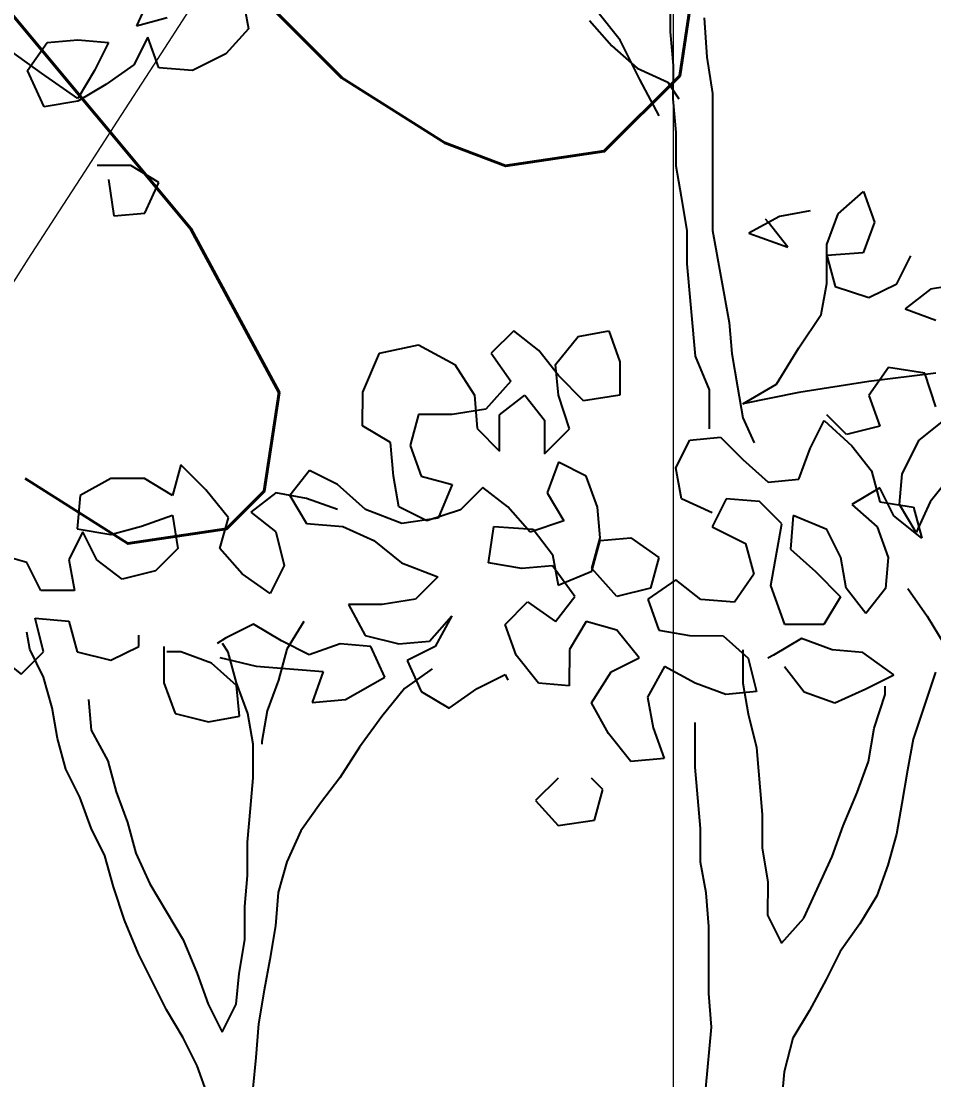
# Model space of a CAD drawing. Header units: millimetres. Extents: x 684983 to 685377, y 990360 to 990509.
# Drawn here: x 685043.595 to 685044.181, y 990434.901 to 990435.581 of the extents above; entities that cross this region are included whole.
import ezdxf

# ---------------------------------------------------------------- set-up
doc = ezdxf.new("R2010")
doc.units = ezdxf.units.MM
for name, color, linetype, lineweight in [('CON_1', 7, 'Continuous', 9), ('grid', 8, 'Continuous', 9), ('GRID LEVELS', 7, 'Continuous', 13)]:
    doc.layers.add(name, color=color, linetype=linetype, lineweight=lineweight)
doc.layers.add('JACK  FRUIT TREE', color=7, linetype='Continuous')
doc.styles.get("Standard").update_dxf_attribs({"font": 'RomanS'})

# ---------------------------------------------------------------- blocks, each defined once
blk = doc.blocks.new('JT')
for p, q in [((-0.04239, 1.48196, 157.72663), (-0.04228, 1.6016, 157.72663)), ((-0.07708, 1.48678, 157.72663), (-0.06752, 1.476, 157.72663)), ((-0.06393, 1.47839, 157.72663), (-0.07349, 1.49036, 157.72663)), ((-0.02803, 1.48793, 157.72663), (-0.02685, 1.47118, 157.72663)), ((-0.04121, 1.4676, 157.72663), (-0.04239, 1.48196, 157.72663)), ((-0.05557, 1.46163, 157.72663), (-0.06393, 1.47839, 157.72663)), ((-0.06752, 1.476, 157.72663), (-0.05676, 1.46642, 157.72663)), ((-0.02685, 1.47118, 157.72663), (-0.02447, 1.45562, 157.72663)), ((-0.05676, 1.46642, 157.72663), (-0.04361, 1.46042, 157.72663)), ((-0.04122, 1.45324, 157.72663), (-0.04121, 1.4676, 157.72663)), ((-0.04721, 1.44607, 157.72663), (-0.05557, 1.46163, 157.72663)), ((-0.04361, 1.46042, 157.72663), (-0.03883, 1.45324, 157.72663)), ((-0.02447, 1.45562, 157.72663), (-0.02452, 1.39699, 157.72663)), ((-0.04004, 1.43888, 157.72663), (-0.04122, 1.45324, 157.72663)), ((-0.04005, 1.42453, 157.72663), (-0.04004, 1.43888, 157.72663)), ((-0.03767, 1.41136, 157.72663), (-0.04005, 1.42453, 157.72663)), ((-0.03529, 1.397, 157.72663), (-0.03767, 1.41136, 157.72663)), ((-0.0353, 1.38265, 157.72663), (-0.03529, 1.397, 157.72663)), ((-0.02452, 1.39699, 157.72663), (-0.01738, 1.3575, 157.72663)), ((-0.03175, 1.34316, 157.72663), (-0.0353, 1.38265, 157.72663)), ((-0.01738, 1.3575, 157.72663), (-0.0162, 1.34434, 157.72663)), ((-0.02578, 1.3288, 157.72663), (-0.03175, 1.34316, 157.72663)), ((-0.0162, 1.34434, 157.72663), (-0.01382, 1.32998, 157.72663)), ((-0.0258, 1.31205, 157.72663), (-0.02578, 1.3288, 157.72663)), ((-0.01382, 1.32998, 157.72663), (-0.01143, 1.31682, 157.72663)), ((-0.01143, 1.31682, 157.72663), (-0.00666, 1.30605, 157.72663)), ((-0.31662, 1.21779, 157.72663), (-0.31781, 1.22497, 157.72663)), ((-0.23167, 1.21652, 157.72663), (-0.23406, 1.22011, 157.72663)), ((-0.31065, 1.20582, 157.72663), (-0.31662, 1.21779, 157.72663)), ((-0.2281, 1.20335, 157.72663), (-0.23167, 1.21652, 157.72663)), ((-0.01153, 1.21751, 157.72663), (-0.01154, 1.20316, 157.72663)), ((-0.30707, 1.19266, 157.72663), (-0.31065, 1.20582, 157.72663)), ((-0.14434, 1.20926, 157.72663), (-0.15631, 1.2009, 157.72663)), ((0.07102, 1.20787, 157.72663), (0.06142, 1.17916, 157.72663)), ((-0.22332, 1.19019, 157.72663), (-0.2281, 1.20335, 157.72663)), ((-0.15631, 1.2009, 157.72663), (-0.16589, 1.18894, 157.72663)), ((-0.01154, 1.20316, 157.72663), (-0.00916, 1.18999, 157.72663)), ((0.04948, 1.19831, 157.72663), (0.04948, 1.2019, 157.72663)), ((0.04468, 1.18396, 157.72663), (0.04948, 1.19831, 157.72663)), ((-0.30469, 1.17949, 157.72663), (-0.30707, 1.19266, 157.72663)), ((-0.29152, 1.19623, 157.72663), (-0.29033, 1.18307, 157.72663)), ((-0.22094, 1.17703, 157.72663), (-0.22332, 1.19019, 157.72663)), ((-0.16589, 1.18894, 157.72663), (-0.17548, 1.17579, 157.72663)), ((-0.00916, 1.18999, 157.72663), (-0.00558, 1.17563, 157.72663)), ((-0.29033, 1.18307, 157.72663), (-0.28316, 1.1699, 157.72663)), ((-0.03191, 1.16728, 157.72663), (-0.03189, 1.18642, 157.72663)), ((0.04227, 1.16961, 157.72663), (0.04468, 1.18396, 157.72663)), ((-0.30112, 1.16633, 157.72663), (-0.30469, 1.17949, 157.72663)), ((0.06142, 1.17916, 157.72663), (0.05902, 1.166, 157.72663)), ((-0.22096, 1.16267, 157.72663), (-0.22094, 1.17703, 157.72663)), ((-0.17548, 1.17579, 157.72663), (-0.18387, 1.16263, 157.72663)), ((-0.00558, 1.17563, 157.72663), (-0.00322, 1.14691, 157.72663)), ((-0.28316, 1.1699, 157.72663), (-0.27959, 1.15674, 157.72663)), ((0.03747, 1.15645, 157.72663), (0.04227, 1.16961, 157.72663)), ((-0.29514, 1.15436, 157.72663), (-0.30112, 1.16633, 157.72663)), ((-0.02954, 1.14096, 157.72663), (-0.03191, 1.16728, 157.72663)), ((0.05902, 1.166, 157.72663), (0.05661, 1.15165, 157.72663)), ((-0.22216, 1.14951, 157.72663), (-0.22096, 1.16267, 157.72663)), ((-0.18387, 1.16263, 157.72663), (-0.19225, 1.15187, 157.72663)), ((-0.27959, 1.15674, 157.72663), (-0.27481, 1.14357, 157.72663)), ((0.03148, 1.1421, 157.72663), (0.03747, 1.15645, 157.72663)), ((-0.29037, 1.14119, 157.72663), (-0.29514, 1.15436, 157.72663)), ((-0.19225, 1.15187, 157.72663), (-0.20064, 1.13992, 157.72663)), ((0.05661, 1.15165, 157.72663), (0.05421, 1.13849, 157.72663)), ((-0.22337, 1.13515, 157.72663), (-0.22216, 1.14951, 157.72663)), ((-0.00322, 1.14691, 157.72663), (-0.00323, 1.13256, 157.72663)), ((-0.27481, 1.14357, 157.72663), (-0.27124, 1.13041, 157.72663)), ((0.02668, 1.12894, 157.72663), (0.03148, 1.1421, 157.72663)), ((-0.2844, 1.12922, 157.72663), (-0.29037, 1.14119, 157.72663)), ((-0.20064, 1.13992, 157.72663), (-0.20663, 1.12676, 157.72663)), ((-0.02956, 1.1266, 157.72663), (-0.02954, 1.14096, 157.72663)), ((0.05421, 1.13849, 157.72663), (0.05061, 1.12533, 157.72663)), ((-0.22339, 1.12079, 157.72663), (-0.22337, 1.13515, 157.72663)), ((-0.28082, 1.11606, 157.72663), (-0.2844, 1.12922, 157.72663)), ((-0.27124, 1.13041, 157.72663), (-0.26527, 1.11724, 157.72663)), ((-0.00323, 1.13256, 157.72663), (-0.00085, 1.1182, 157.72663)), ((0.01469, 1.10263, 157.72663), (0.02668, 1.12894, 157.72663)), ((-0.20663, 1.12676, 157.72663), (-0.21023, 1.1136, 157.72663)), ((-0.02717, 1.11344, 157.72663), (-0.02956, 1.1266, 157.72663)), ((0.05061, 1.12533, 157.72663), (0.04581, 1.11217, 157.72663)), ((-0.2246, 1.10763, 157.72663), (-0.22339, 1.12079, 157.72663)), ((-0.27605, 1.1017, 157.72663), (-0.28082, 1.11606, 157.72663)), ((-0.26527, 1.11724, 157.72663), (-0.25093, 1.0933, 157.72663)), ((-0.00085, 1.1182, 157.72663), (-0.00086, 1.10384, 157.72663)), ((-0.21023, 1.1136, 157.72663), (-0.21144, 1.09925, 157.72663)), ((-0.02599, 1.09908, 157.72663), (-0.02717, 1.11344, 157.72663)), ((0.04581, 1.11217, 157.72663), (0.03862, 1.10021, 157.72663)), ((-0.22461, 1.09328, 157.72663), (-0.2246, 1.10763, 157.72663)), ((-0.27008, 1.08734, 157.72663), (-0.27605, 1.1017, 157.72663)), ((-0.00086, 1.10384, 157.72663), (0.00511, 1.09187, 157.72663)), ((0.00511, 1.09187, 157.72663), (0.01469, 1.10263, 157.72663)), ((-0.21144, 1.09925, 157.72663), (-0.21385, 1.08489, 157.72663)), ((-0.02602, 1.07036, 157.72663), (-0.02599, 1.09908, 157.72663)), ((0.03862, 1.10021, 157.72663), (0.03023, 1.08826, 157.72663)), ((-0.25093, 1.0933, 157.72663), (-0.24496, 1.07894, 157.72663)), ((-0.22701, 1.07892, 157.72663), (-0.22461, 1.09328, 157.72663)), ((0.03023, 1.08826, 157.72663), (0.02424, 1.0763, 157.72663)), ((-0.25814, 1.0634, 157.72663), (-0.27008, 1.08734, 157.72663)), ((-0.21385, 1.08489, 157.72663), (-0.21625, 1.07173, 157.72663)), ((-0.24496, 1.07894, 157.72663), (-0.24019, 1.06577, 157.72663)), ((-0.22822, 1.06576, 157.72663), (-0.22701, 1.07892, 157.72663)), ((0.02424, 1.0763, 157.72663), (0.01705, 1.06314, 157.72663)), ((-0.21625, 1.07173, 157.72663), (-0.21866, 1.05738, 157.72663)), ((-0.02483, 1.056, 157.72663), (-0.02602, 1.07036, 157.72663)), ((-0.24019, 1.06577, 157.72663), (-0.23422, 1.0538, 157.72663)), ((-0.23422, 1.0538, 157.72663), (-0.22822, 1.06576, 157.72663)), ((-0.25097, 1.05142, 157.72663), (-0.25814, 1.0634, 157.72663)), ((0.01705, 1.06314, 157.72663), (0.00986, 1.05119, 157.72663)), ((-0.21866, 1.05738, 157.72663), (-0.21987, 1.04302, 157.72663)), ((-0.02725, 1.02968, 157.72663), (-0.02483, 1.056, 157.72663)), ((-0.245, 1.03945, 157.72663), (-0.25097, 1.05142, 157.72663)), ((0.00986, 1.05119, 157.72663), (0.00626, 1.03683, 157.72663)), ((-0.21987, 1.04302, 157.72663), (-0.22108, 1.02986, 157.72663)), ((-0.24022, 1.02629, 157.72663), (-0.245, 1.03945, 157.72663)), ((0.00626, 1.03683, 157.72663), (0.00384, 1.01051, 157.72663))]:
    blk.add_line(p, q)
at = {"color": 3}
for p, q in [((-0.26372, 1.50011, 157.72663), (-0.27091, 1.48456, 157.72663)), ((-0.22544, 1.49648, 157.72663), (-0.22306, 1.48332, 157.72663)), ((-0.27091, 1.48456, 157.72663), (-0.25775, 1.48814, 157.72663)), ((-0.22306, 1.48332, 157.72663), (-0.23264, 1.47256, 157.72663)), ((-0.31759, 1.46546, 157.72663), (-0.30921, 1.47742, 157.72663)), ((-0.30921, 1.47742, 157.72663), (-0.29604, 1.4786, 157.72663)), ((-0.29604, 1.4786, 157.72663), (-0.28288, 1.47739, 157.72663)), ((-0.28288, 1.47739, 157.72663), (-0.28888, 1.46543, 157.72663)), ((-0.26613, 1.47977, 157.72663), (-0.27212, 1.46781, 157.72663)), ((-0.26136, 1.4666, 157.72663), (-0.26613, 1.47977, 157.72663)), ((-0.31161, 1.46426, 157.72663), (-0.32476, 1.47384, 157.72663)), ((-0.23264, 1.47256, 157.72663), (-0.247, 1.4654, 157.72663)), ((-0.31043, 1.4499, 157.72663), (-0.31759, 1.46546, 157.72663)), ((-0.29607, 1.45348, 157.72663), (-0.31161, 1.46426, 157.72663)), ((-0.28888, 1.46543, 157.72663), (-0.29607, 1.45348, 157.72663)), ((-0.27212, 1.46781, 157.72663), (-0.2841, 1.45945, 157.72663)), ((-0.247, 1.4654, 157.72663), (-0.26136, 1.4666, 157.72663)), ((-0.2841, 1.45945, 157.72663), (-0.29607, 1.45228, 157.72663)), ((-0.29607, 1.45228, 157.72663), (-0.31043, 1.4499, 157.72663)), ((-0.27336, 1.42474, 157.72663), (-0.28772, 1.42475, 157.72663)), ((-0.2614, 1.41755, 157.72663), (-0.27336, 1.42474, 157.72663)), ((-0.28294, 1.41877, 157.72663), (-0.28056, 1.40321, 157.72663)), ((-0.2674, 1.40439, 157.72663), (-0.2614, 1.41755, 157.72663)), ((0.02932, 1.40412, 157.72663), (0.0401, 1.41368, 157.72663)), ((0.0401, 1.41368, 157.72663), (0.04488, 1.40052, 157.72663)), ((0.01736, 1.40533, 157.72663), (0.0042, 1.40295, 157.72663)), ((-0.28056, 1.40321, 157.72663), (-0.2674, 1.40439, 157.72663)), ((0.0042, 1.40295, 157.72663), (-0.00897, 1.39578, 157.72663)), ((-0.00059, 1.40056, 157.72663), (-0.00179, 1.40176, 157.72663)), ((0.00778, 1.38979, 157.72663), (-0.00059, 1.40056, 157.72663)), ((0.02453, 1.39097, 157.72663), (0.02932, 1.40412, 157.72663)), ((0.04488, 1.40052, 157.72663), (0.04008, 1.38736, 157.72663)), ((-0.00897, 1.39578, 157.72663), (0.00778, 1.38979, 157.72663)), ((0.02451, 1.37422, 157.72663), (0.02453, 1.39097, 157.72663)), ((0.04008, 1.38736, 157.72663), (0.02452, 1.38618, 157.72663)), ((0.02452, 1.38618, 157.72663), (0.0281, 1.37302, 157.72663)), ((0.05442, 1.37419, 157.72663), (0.06042, 1.38615, 157.72663)), ((0.02211, 1.36106, 157.72663), (0.02451, 1.37422, 157.72663)), ((0.04245, 1.36822, 157.72663), (0.05442, 1.37419, 157.72663)), ((0.08314, 1.37416, 157.72663), (0.06878, 1.37178, 157.72663)), ((0.0281, 1.37302, 157.72663), (0.04245, 1.36822, 157.72663)), ((0.06878, 1.37178, 157.72663), (0.058, 1.36342, 157.72663)), ((0.01252, 1.34671, 157.72663), (0.02211, 1.36106, 157.72663)), ((0.058, 1.36342, 157.72663), (0.07116, 1.35862, 157.72663)), ((-0.10951, 1.354, 157.72663), (-0.11909, 1.34444, 157.72663)), ((-0.09875, 1.34561, 157.72663), (-0.10951, 1.354, 157.72663)), ((-0.09158, 1.33962, 157.72663), (-0.08199, 1.35158, 157.72663)), ((-0.08199, 1.35158, 157.72663), (-0.06883, 1.35396, 157.72663)), ((-0.06883, 1.35396, 157.72663), (-0.06406, 1.3408, 157.72663)), ((-0.16695, 1.34448, 157.72663), (-0.1502, 1.34805, 157.72663)), ((-0.1502, 1.34805, 157.72663), (-0.13465, 1.33966, 157.72663)), ((0.00294, 1.33116, 157.72663), (0.01252, 1.34671, 157.72663)), ((-0.17414, 1.32774, 157.72663), (-0.16695, 1.34448, 157.72663)), ((-0.11909, 1.34444, 157.72663), (-0.11073, 1.33246, 157.72663)), ((-0.09038, 1.33484, 157.72663), (-0.09875, 1.34561, 157.72663)), ((-0.13465, 1.33966, 157.72663), (-0.12629, 1.3265, 157.72663)), ((-0.09039, 1.32646, 157.72663), (-0.09158, 1.33962, 157.72663)), ((-0.06406, 1.3408, 157.72663), (-0.06407, 1.32644, 157.72663)), ((0.0508, 1.3383, 157.72663), (0.04241, 1.32634, 157.72663)), ((0.06635, 1.33589, 157.72663), (0.0508, 1.3383, 157.72663)), ((-0.11073, 1.33246, 157.72663), (-0.12151, 1.32051, 157.72663)), ((-0.07963, 1.32406, 157.72663), (-0.09038, 1.33484, 157.72663)), ((0.04242, 1.33232, 157.72663), (0.0125, 1.32757, 157.72663)), ((0.07114, 1.33589, 157.72663), (0.04242, 1.33232, 157.72663)), ((0.07113, 1.32153, 157.72663), (0.06635, 1.33589, 157.72663)), ((-0.01143, 1.3228, 157.72663), (0.00294, 1.33116, 157.72663)), ((-0.17416, 1.31338, 157.72663), (-0.17414, 1.32774, 157.72663)), ((-0.12629, 1.3265, 157.72663), (-0.1251, 1.31214, 157.72663)), ((-0.11553, 1.31811, 157.72663), (-0.10475, 1.32648, 157.72663)), ((-0.10475, 1.32648, 157.72663), (-0.09638, 1.3157, 157.72663)), ((-0.08562, 1.3121, 157.72663), (-0.09039, 1.32646, 157.72663)), ((-0.06407, 1.32644, 157.72663), (-0.07963, 1.32406, 157.72663)), ((0.0125, 1.32757, 157.72663), (-0.01143, 1.3228, 157.72663)), ((0.04241, 1.32634, 157.72663), (0.04719, 1.31318, 157.72663)), ((-0.12151, 1.32051, 157.72663), (-0.13587, 1.31813, 157.72663)), ((-0.15022, 1.31814, 157.72663), (-0.15382, 1.30498, 157.72663)), ((-0.13587, 1.31813, 157.72663), (-0.15022, 1.31814, 157.72663)), ((-0.11554, 1.30256, 157.72663), (-0.11553, 1.31811, 157.72663)), ((-0.09638, 1.3157, 157.72663), (-0.0964, 1.30134, 157.72663)), ((0.01727, 1.30363, 157.72663), (0.02326, 1.31559, 157.72663)), ((0.02326, 1.31559, 157.72663), (0.03522, 1.30481, 157.72663)), ((0.03283, 1.3096, 157.72663), (0.02446, 1.31798, 157.72663)), ((0.06393, 1.30718, 157.72663), (0.07591, 1.31674, 157.72663)), ((-0.1622, 1.30619, 157.72663), (-0.17416, 1.31338, 157.72663)), ((-0.1251, 1.31214, 157.72663), (-0.11554, 1.30256, 157.72663)), ((-0.0964, 1.30134, 157.72663), (-0.08562, 1.3121, 157.72663)), ((0.04719, 1.31318, 157.72663), (0.03283, 1.3096, 157.72663)), ((-0.16101, 1.29183, 157.72663), (-0.1622, 1.30619, 157.72663)), ((-0.04017, 1.29531, 157.72663), (-0.03418, 1.30727, 157.72663)), ((-0.03418, 1.30727, 157.72663), (-0.02101, 1.30845, 157.72663)), ((-0.02101, 1.30845, 157.72663), (-0.01145, 1.29887, 157.72663)), ((0.05674, 1.29283, 157.72663), (0.06393, 1.30718, 157.72663)), ((-0.15382, 1.30498, 157.72663), (-0.14905, 1.29182, 157.72663)), ((0.01247, 1.29047, 157.72663), (0.01727, 1.30363, 157.72663)), ((0.03522, 1.30481, 157.72663), (0.04358, 1.29404, 157.72663)), ((-0.25194, 1.2967, 157.72663), (-0.25554, 1.28354, 157.72663)), ((-0.24118, 1.28592, 157.72663), (-0.25194, 1.2967, 157.72663)), ((-0.09042, 1.29775, 157.72663), (-0.09522, 1.28459, 157.72663)), ((-0.07846, 1.29175, 157.72663), (-0.09042, 1.29775, 157.72663)), ((-0.01145, 1.29887, 157.72663), (-0.00069, 1.28929, 157.72663)), ((-0.19691, 1.29426, 157.72663), (-0.20529, 1.2835, 157.72663)), ((-0.18495, 1.28826, 157.72663), (-0.19691, 1.29426, 157.72663)), ((-0.15863, 1.27867, 157.72663), (-0.16101, 1.29183, 157.72663)), ((-0.14905, 1.29182, 157.72663), (-0.13589, 1.28822, 157.72663)), ((-0.07369, 1.27859, 157.72663), (-0.07846, 1.29175, 157.72663)), ((-0.03779, 1.28215, 157.72663), (-0.04017, 1.29531, 157.72663)), ((0.04358, 1.29404, 157.72663), (0.04716, 1.28087, 157.72663)), ((0.05553, 1.27967, 157.72663), (0.05674, 1.29283, 157.72663)), ((0.07828, 1.29281, 157.72663), (0.06869, 1.28085, 157.72663)), ((-0.28186, 1.29074, 157.72663), (-0.29503, 1.28358, 157.72663)), ((-0.2675, 1.29073, 157.72663), (-0.28186, 1.29074, 157.72663)), ((-0.25554, 1.28354, 157.72663), (-0.2675, 1.29073, 157.72663)), ((-0.17299, 1.27748, 157.72663), (-0.18495, 1.28826, 157.72663)), ((-0.13589, 1.28822, 157.72663), (-0.14189, 1.27387, 157.72663)), ((-0.12273, 1.28701, 157.72663), (-0.13231, 1.27745, 157.72663)), ((-0.11197, 1.27862, 157.72663), (-0.12273, 1.28701, 157.72663)), ((-0.00069, 1.28929, 157.72663), (0.01247, 1.29047, 157.72663)), ((-0.29503, 1.28358, 157.72663), (-0.29624, 1.26922, 157.72663)), ((-0.23162, 1.27395, 157.72663), (-0.24118, 1.28592, 157.72663)), ((-0.21127, 1.2847, 157.72663), (-0.22205, 1.27633, 157.72663)), ((-0.19811, 1.28229, 157.72663), (-0.21127, 1.2847, 157.72663)), ((-0.20529, 1.2835, 157.72663), (-0.19812, 1.27152, 157.72663)), ((-0.09522, 1.28459, 157.72663), (-0.08805, 1.27262, 157.72663)), ((0.04716, 1.28685, 157.72663), (0.03519, 1.27969, 157.72663)), ((0.05314, 1.27488, 157.72663), (0.04716, 1.28685, 157.72663)), ((-0.18496, 1.27749, 157.72663), (-0.19811, 1.28229, 157.72663)), ((-0.14667, 1.27267, 157.72663), (-0.15863, 1.27867, 157.72663)), ((-0.10241, 1.26785, 157.72663), (-0.11197, 1.27862, 157.72663)), ((-0.0725, 1.26543, 157.72663), (-0.07369, 1.27859, 157.72663)), ((-0.02463, 1.27615, 157.72663), (-0.03779, 1.28215, 157.72663)), ((-0.01865, 1.28213, 157.72663), (-0.02464, 1.27017, 157.72663)), ((-0.00429, 1.28092, 157.72663), (-0.01865, 1.28213, 157.72663)), ((0.00527, 1.27134, 157.72663), (-0.00429, 1.28092, 157.72663)), ((0.03519, 1.27969, 157.72663), (0.04595, 1.2701, 157.72663)), ((0.04716, 1.28087, 157.72663), (0.06151, 1.27847, 157.72663)), ((0.0627, 1.2677, 157.72663), (0.05553, 1.27967, 157.72663)), ((0.06151, 1.27847, 157.72663), (0.06509, 1.2653, 157.72663)), ((0.06869, 1.28085, 157.72663), (0.0627, 1.2677, 157.72663)), ((-0.26872, 1.27039, 157.72663), (-0.25555, 1.27517, 157.72663)), ((-0.25555, 1.27517, 157.72663), (-0.25317, 1.26081, 157.72663)), ((-0.23522, 1.26079, 157.72663), (-0.23162, 1.27395, 157.72663)), ((-0.22205, 1.27633, 157.72663), (-0.21129, 1.26795, 157.72663)), ((-0.15744, 1.27149, 157.72663), (-0.17299, 1.27748, 157.72663)), ((-0.14189, 1.27387, 157.72663), (-0.15744, 1.27149, 157.72663)), ((-0.13231, 1.27745, 157.72663), (-0.14667, 1.27267, 157.72663)), ((0.01006, 1.27492, 157.72663), (0.00885, 1.26057, 157.72663)), ((0.02442, 1.26893, 157.72663), (0.01006, 1.27492, 157.72663)), ((0.06509, 1.2653, 157.72663), (0.05314, 1.27488, 157.72663)), ((-0.29624, 1.26922, 157.72663), (-0.28188, 1.26682, 157.72663)), ((-0.28188, 1.26682, 157.72663), (-0.26872, 1.27039, 157.72663)), ((-0.19812, 1.27152, 157.72663), (-0.18257, 1.27031, 157.72663)), ((-0.18257, 1.27031, 157.72663), (-0.16942, 1.26432, 157.72663)), ((-0.12037, 1.2547, 157.72663), (-0.11796, 1.27025, 157.72663)), ((-0.11796, 1.27025, 157.72663), (-0.10121, 1.26904, 157.72663)), ((-0.08805, 1.27262, 157.72663), (-0.10241, 1.26785, 157.72663)), ((-0.10121, 1.26904, 157.72663), (-0.09285, 1.25827, 157.72663)), ((-0.02464, 1.27017, 157.72663), (-0.01029, 1.26298, 157.72663)), ((0.00046, 1.24502, 157.72663), (0.00527, 1.27134, 157.72663)), ((0.03039, 1.25696, 157.72663), (0.02442, 1.26893, 157.72663)), ((0.04595, 1.2701, 157.72663), (0.05073, 1.25694, 157.72663)), ((-0.29384, 1.26802, 157.72663), (-0.29984, 1.25606, 157.72663)), ((-0.28787, 1.25605, 157.72663), (-0.29384, 1.26802, 157.72663)), ((-0.21129, 1.26795, 157.72663), (-0.20771, 1.25359, 157.72663)), ((-0.16942, 1.26432, 157.72663), (-0.15746, 1.25474, 157.72663)), ((-0.0761, 1.25227, 157.72663), (-0.0725, 1.26543, 157.72663)), ((-0.0725, 1.26423, 157.72663), (-0.05934, 1.26542, 157.72663)), ((-0.05934, 1.26542, 157.72663), (-0.04738, 1.25703, 157.72663)), ((-0.25317, 1.26081, 157.72663), (-0.26275, 1.25124, 157.72663)), ((-0.22566, 1.25001, 157.72663), (-0.23522, 1.26079, 157.72663)), ((-0.0761, 1.25107, 157.72663), (-0.0725, 1.26423, 157.72663)), ((-0.01029, 1.26298, 157.72663), (-0.00671, 1.24981, 157.72663)), ((0.00885, 1.26057, 157.72663), (0.01961, 1.25099, 157.72663)), ((-0.31778, 1.25488, 157.72663), (-0.33094, 1.25848, 157.72663)), ((-0.29984, 1.25606, 157.72663), (-0.29746, 1.2429, 157.72663)), ((-0.27711, 1.24767, 157.72663), (-0.28787, 1.25605, 157.72663)), ((-0.09285, 1.25827, 157.72663), (-0.09047, 1.2451, 157.72663)), ((-0.04738, 1.25703, 157.72663), (-0.05098, 1.24387, 157.72663)), ((0.03277, 1.24379, 157.72663), (0.03039, 1.25696, 157.72663)), ((0.05073, 1.25694, 157.72663), (0.04952, 1.24378, 157.72663)), ((-0.31181, 1.24291, 157.72663), (-0.31778, 1.25488, 157.72663)), ((-0.26275, 1.25124, 157.72663), (-0.27711, 1.24767, 157.72663)), ((-0.20771, 1.25359, 157.72663), (-0.2137, 1.24163, 157.72663)), ((-0.15746, 1.25474, 157.72663), (-0.14191, 1.24874, 157.72663)), ((-0.10601, 1.2523, 157.72663), (-0.12037, 1.2547, 157.72663)), ((-0.09285, 1.25348, 157.72663), (-0.10601, 1.2523, 157.72663)), ((-0.08329, 1.24031, 157.72663), (-0.09285, 1.25348, 157.72663)), ((-0.09047, 1.2451, 157.72663), (-0.0761, 1.25107, 157.72663)), ((-0.06535, 1.24029, 157.72663), (-0.0761, 1.25227, 157.72663)), ((0.01961, 1.25099, 157.72663), (0.03037, 1.24021, 157.72663)), ((-0.2137, 1.24163, 157.72663), (-0.22566, 1.25001, 157.72663)), ((-0.14191, 1.24874, 157.72663), (-0.15149, 1.23918, 157.72663)), ((-0.04021, 1.24745, 157.72663), (-0.05219, 1.23909, 157.72663)), ((-0.02945, 1.23907, 157.72663), (-0.04021, 1.24745, 157.72663)), ((-0.00671, 1.24981, 157.72663), (-0.0151, 1.23786, 157.72663)), ((-0.29746, 1.2429, 157.72663), (-0.31181, 1.24291, 157.72663)), ((-0.05098, 1.24387, 157.72663), (-0.06535, 1.24029, 157.72663)), ((0.00643, 1.22826, 157.72663), (0.00046, 1.24502, 157.72663)), ((0.04113, 1.23302, 157.72663), (0.03277, 1.24379, 157.72663)), ((0.04952, 1.24378, 157.72663), (0.04113, 1.23302, 157.72663)), ((0.05909, 1.24377, 157.72663), (0.06745, 1.2318, 157.72663)), ((-0.15149, 1.23918, 157.72663), (-0.16585, 1.2368, 157.72663)), ((-0.11321, 1.22837, 157.72663), (-0.10363, 1.23794, 157.72663)), ((-0.10363, 1.23794, 157.72663), (-0.09168, 1.22955, 157.72663)), ((-0.09168, 1.22955, 157.72663), (-0.08329, 1.24031, 157.72663)), ((-0.05219, 1.23909, 157.72663), (-0.04741, 1.22592, 157.72663)), ((-0.0151, 1.23786, 157.72663), (-0.02945, 1.23907, 157.72663)), ((0.03037, 1.24021, 157.72663), (0.02318, 1.22825, 157.72663)), ((-0.16585, 1.2368, 157.72663), (-0.18021, 1.23681, 157.72663)), ((-0.18021, 1.23681, 157.72663), (-0.17304, 1.22364, 157.72663)), ((-0.31064, 1.21659, 157.72663), (-0.31422, 1.23095, 157.72663)), ((-0.31422, 1.23095, 157.72663), (-0.29986, 1.22974, 157.72663)), ((-0.29986, 1.22974, 157.72663), (-0.29628, 1.21658, 157.72663)), ((-0.2209, 1.22847, 157.72663), (-0.23287, 1.2225, 157.72663)), ((-0.20894, 1.22128, 157.72663), (-0.2209, 1.22847, 157.72663)), ((-0.19936, 1.22965, 157.72663), (-0.20655, 1.21769, 157.72663)), ((-0.14553, 1.22122, 157.72663), (-0.13594, 1.23198, 157.72663)), ((-0.13594, 1.23198, 157.72663), (-0.14313, 1.21883, 157.72663)), ((-0.10844, 1.21521, 157.72663), (-0.11321, 1.22837, 157.72663)), ((-0.07852, 1.22954, 157.72663), (-0.08571, 1.21758, 157.72663)), ((-0.06536, 1.22594, 157.72663), (-0.07852, 1.22954, 157.72663)), ((0.02318, 1.22825, 157.72663), (0.00643, 1.22826, 157.72663)), ((0.06745, 1.2318, 157.72663), (0.07462, 1.21983, 157.72663)), ((-0.26996, 1.21895, 157.72663), (-0.26995, 1.22373, 157.72663)), ((-0.17304, 1.22364, 157.72663), (-0.15869, 1.22004, 157.72663)), ((-0.0558, 1.21396, 157.72663), (-0.06536, 1.22594, 157.72663)), ((-0.04741, 1.22592, 157.72663), (-0.03425, 1.22352, 157.72663)), ((-0.03425, 1.22352, 157.72663), (-0.0199, 1.2235, 157.72663)), ((-0.23287, 1.2225, 157.72663), (-0.23646, 1.22011, 157.72663)), ((-0.19698, 1.21529, 157.72663), (-0.20894, 1.22128, 157.72663)), ((-0.18381, 1.22006, 157.72663), (-0.19698, 1.21529, 157.72663)), ((-0.17065, 1.21886, 157.72663), (-0.18381, 1.22006, 157.72663)), ((-0.15869, 1.22004, 157.72663), (-0.14553, 1.22122, 157.72663)), ((-0.0199, 1.2235, 157.72663), (-0.00914, 1.21392, 157.72663)), ((0.0136, 1.22228, 157.72663), (0.00163, 1.21511, 157.72663)), ((0.02676, 1.21748, 157.72663), (0.0136, 1.22228, 157.72663)), ((-0.33098, 1.21541, 157.72663), (-0.32022, 1.20703, 157.72663)), ((-0.32022, 1.20703, 157.72663), (-0.31064, 1.21659, 157.72663)), ((-0.29628, 1.21658, 157.72663), (-0.28193, 1.21297, 157.72663)), ((-0.28193, 1.21297, 157.72663), (-0.26996, 1.21895, 157.72663)), ((-0.25919, 1.21894, 157.72663), (-0.25921, 1.20338, 157.72663)), ((-0.25201, 1.21654, 157.72663), (-0.258, 1.21654, 157.72663)), ((-0.23886, 1.21174, 157.72663), (-0.25201, 1.21654, 157.72663)), ((-0.20655, 1.21769, 157.72663), (-0.21015, 1.20453, 157.72663)), ((-0.16468, 1.20569, 157.72663), (-0.17065, 1.21886, 157.72663)), ((-0.14313, 1.21883, 157.72663), (-0.1551, 1.21286, 157.72663)), ((-0.09888, 1.20324, 157.72663), (-0.10844, 1.21521, 157.72663)), ((-0.08571, 1.21758, 157.72663), (-0.08572, 1.20203, 157.72663)), ((0.00163, 1.21511, 157.72663), (-0.00076, 1.21391, 157.72663)), ((0.03992, 1.21627, 157.72663), (0.02676, 1.21748, 157.72663)), ((0.05307, 1.20669, 157.72663), (0.03992, 1.21627, 157.72663)), ((-0.2281, 1.20216, 157.72663), (-0.23886, 1.21174, 157.72663)), ((-0.23527, 1.21413, 157.72663), (-0.21972, 1.21052, 157.72663)), ((-0.21972, 1.21052, 157.72663), (-0.191, 1.20811, 157.72663)), ((-0.1551, 1.21286, 157.72663), (-0.14913, 1.19969, 157.72663)), ((-0.06777, 1.20799, 157.72663), (-0.0558, 1.21396, 157.72663)), ((-0.04503, 1.21036, 157.72663), (-0.05222, 1.19721, 157.72663)), ((-0.03188, 1.20317, 157.72663), (-0.04503, 1.21036, 157.72663)), ((-0.00914, 1.21392, 157.72663), (-0.00556, 1.19956, 157.72663)), ((0.00641, 1.21032, 157.72663), (0.01478, 1.19954, 157.72663)), ((-0.191, 1.20811, 157.72663), (-0.1958, 1.19495, 157.72663)), ((-0.18144, 1.19613, 157.72663), (-0.16468, 1.20569, 157.72663)), ((-0.1252, 1.20087, 157.72663), (-0.11323, 1.20684, 157.72663)), ((-0.11323, 1.20684, 157.72663), (-0.11204, 1.20444, 157.72663)), ((-0.07616, 1.19484, 157.72663), (-0.06777, 1.20799, 157.72663)), ((0.0411, 1.20071, 157.72663), (0.05307, 1.20669, 157.72663)), ((-0.25921, 1.20338, 157.72663), (-0.25443, 1.19022, 157.72663)), ((-0.22691, 1.189, 157.72663), (-0.2281, 1.20216, 157.72663)), ((-0.21015, 1.20453, 157.72663), (-0.21495, 1.19138, 157.72663)), ((-0.13718, 1.1925, 157.72663), (-0.1252, 1.20087, 157.72663)), ((-0.08572, 1.20203, 157.72663), (-0.09888, 1.20324, 157.72663)), ((-0.01872, 1.19838, 157.72663), (-0.03188, 1.20317, 157.72663)), ((-0.14913, 1.19969, 157.72663), (-0.13718, 1.1925, 157.72663)), ((-0.05222, 1.19721, 157.72663), (-0.04984, 1.18405, 157.72663)), ((-0.00556, 1.19956, 157.72663), (-0.01872, 1.19838, 157.72663)), ((0.01478, 1.19954, 157.72663), (0.02794, 1.19474, 157.72663)), ((0.02794, 1.19474, 157.72663), (0.0411, 1.20071, 157.72663)), ((-0.1958, 1.19495, 157.72663), (-0.18144, 1.19613, 157.72663)), ((-0.06899, 1.18167, 157.72663), (-0.07616, 1.19484, 157.72663)), ((-0.25443, 1.19022, 157.72663), (-0.24008, 1.18661, 157.72663)), ((-0.24008, 1.18661, 157.72663), (-0.22691, 1.189, 157.72663)), ((-0.21495, 1.19138, 157.72663), (-0.21735, 1.17822, 157.72663)), ((-0.04984, 1.18405, 157.72663), (-0.04507, 1.17088, 157.72663)), ((-0.21735, 1.17822, 157.72663), (-0.21735, 1.17702, 157.72663)), ((-0.05943, 1.1697, 157.72663), (-0.06899, 1.18167, 157.72663)), ((-0.04507, 1.17088, 157.72663), (-0.05943, 1.1697, 157.72663)), ((-0.09054, 1.16255, 157.72663), (-0.10012, 1.15299, 157.72663)), ((-0.0714, 1.15774, 157.72663), (-0.07618, 1.16254, 157.72663)), ((-0.075, 1.14459, 157.72663), (-0.0714, 1.15774, 157.72663)), ((-0.10012, 1.15299, 157.72663), (-0.09056, 1.14221, 157.72663)), ((-0.09056, 1.14221, 157.72663), (-0.075, 1.14459, 157.72663))]:
    blk.add_line(p, q, dxfattribs=at)

msp = doc.modelspace()

# ---------------------------------------------------------------- linework, layer by layer
at = {"layer": 'CON_1', "color": 49, "linetype": 'Continuous', "elevation": 99, "flags": 128}
msp.add_lwpolyline([(685043.58428, 990435.4035), (685043.59972, 990435.4278), (685043.6169, 990435.45453), (685043.63597, 990435.48399), (685043.65703, 990435.5165), (685043.68022, 990435.55237), (685043.70565, 990435.59191)], dxfattribs=at)
at = {"layer": 'grid'}
msp.add_line((685044.01363, 990509.15479), (685044.01363, 990370.8996), dxfattribs=at)

# ---------------------------------------------------------------- block references
at = {"layer": 'JACK  FRUIT TREE', "xscale": 1.5, "yscale": 1.5, "zscale": 1.5}
msp.add_blockref('JT', (685044.07553, 990433.35086, -137.71795), dxfattribs=at)

# ---------------------------------------------------------------- texts
at = {"layer": 'GRID LEVELS', "width": 0.5}
for s, p in [('98.995', (685043.62998, 990435.15777, 98.99499)), ('98.892', (685043.62998, 990433.15777, 98.89197))]:
    msp.add_text(s, height=0.8, rotation=45, dxfattribs=at).set_placement(p)

doc.saveas('drawing.dxf')
